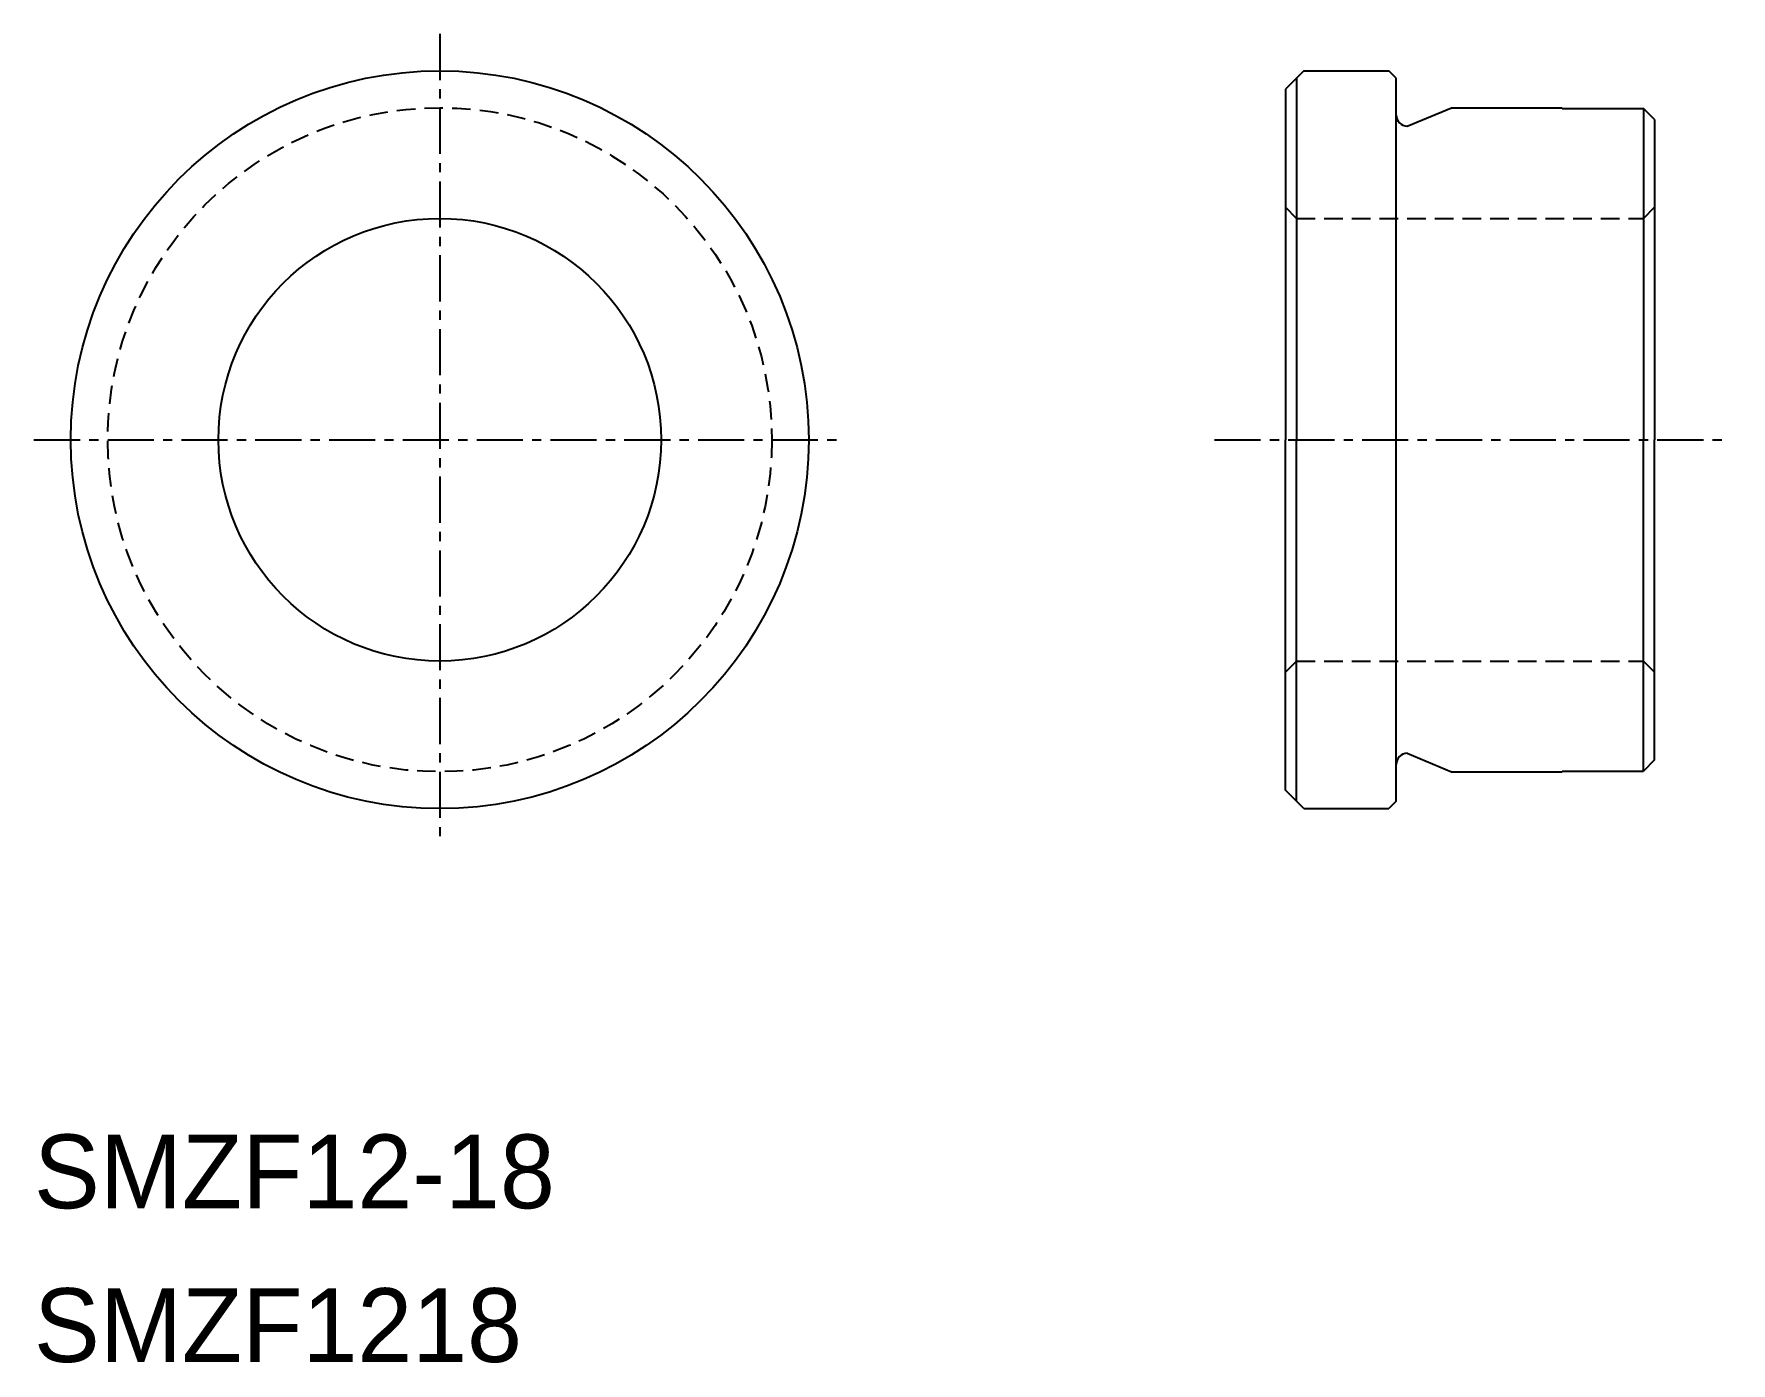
# Model space of a CAD drawing. Extents: x 10 to 56, y 10 to 46.
import ezdxf

# ---------------------------------------------------------------- set-up
doc = ezdxf.new("R2010")
doc.units = 0
doc.linetypes.add('CENTER', pattern=[2, 1.25, -0.25, 0.25, -0.25])
doc.linetypes.add('DASHED', pattern=[0.75, 0.5, -0.25])
doc.layers.get('0').update_dxf_attribs({"linetype": 'CONTINUOUS'})
doc.layers.add('CENTER', color=1, linetype='CENTER')

msp = doc.modelspace()

# ---------------------------------------------------------------- linework, layer by layer
at = {"color": 7, "linetype": 'CONTINUOUS'}
for p, q in [((44.424, 45), (43.924, 44.5)), ((44.224, 44.8), (44.224, 35)), ((44.424, 45), (46.724, 45)), ((46.924, 44.8), (46.724, 45)), ((46.924, 25.2), (46.924, 44.8)), ((43.924, 44.5), (43.924, 42.3)), ((47.224, 43.5), (48.424, 44)), ((48.424, 44), (51.424, 44)), ((51.424, 44), (51.424, 43.98)), ((51.424, 43.98), (53.624, 43.98)), ((53.624, 43.98), (53.624, 35)), ((53.924, 43.68), (53.624, 43.98)), ((53.924, 43.68), (53.924, 42.3)), ((43.924, 42.3), (43.924, 41.3)), ((53.924, 42.3), (53.924, 41.3)), ((43.924, 41.3), (43.924, 35)), ((53.924, 41.3), (53.924, 35)), ((43.924, 28.7), (43.924, 35)), ((44.224, 25.2), (44.224, 35)), ((53.624, 26.02), (53.624, 35)), ((53.924, 28.7), (53.924, 35)), ((43.924, 27.7), (43.924, 28.7)), ((53.924, 27.7), (53.924, 28.7)), ((43.924, 25.5), (43.924, 27.7)), ((53.924, 26.32), (53.924, 27.7)), ((47.224, 26.5), (48.424, 26)), ((53.924, 26.32), (53.624, 26.02)), ((48.424, 26), (51.424, 26)), ((51.424, 26.02), (53.624, 26.02)), ((51.424, 26), (51.424, 26.02)), ((44.424, 25), (43.924, 25.5)), ((44.424, 25), (46.724, 25)), ((46.924, 25.2), (46.724, 25))]:
    msp.add_line(p, q, dxfattribs=at)
at = {"color": 3, "linetype": 'DASHED'}
for p, q in [((44.224, 41), (43.924, 41.3)), ((44.224, 41), (53.624, 41)), ((53.624, 41), (53.924, 41.3)), ((44.224, 29), (43.924, 28.7)), ((44.224, 29), (53.624, 29)), ((53.624, 29), (53.924, 28.7))]:
    msp.add_line(p, q, dxfattribs=at)
at = {"color": 7, "linetype": 'CONTINUOUS'}
for radius in [10, 6]:
    msp.add_circle((21, 35), radius, dxfattribs=at)
at = {"color": 3, "linetype": 'DASHED'}
msp.add_circle((21, 35), 9, dxfattribs=at)
at = {"color": 7, "linetype": 'CONTINUOUS'}
for centre, start, end in [((47.224, 43.8), 180, 270), ((47.224, 26.2), 90, 180)]:
    msp.add_arc(centre, 0.3, start, end, dxfattribs=at)
at = {"layer": 'CENTER', "color": 1, "linetype": 'CENTER'}
for p, q in [((21, 46), (21, 24)), ((10, 35), (32, 35)), ((42, 35), (56, 35))]:
    msp.add_line(p, q, dxfattribs=at)

# ---------------------------------------------------------------- texts
at = {"color": 7, "linetype": 'CONTINUOUS'}
for s, p in [('SMZF12-18', (10, 14.167)), ('SMZF1218', (10, 10))]:
    msp.add_text(s, height=2, dxfattribs=at).set_placement(p)

doc.saveas('drawing.dxf')
